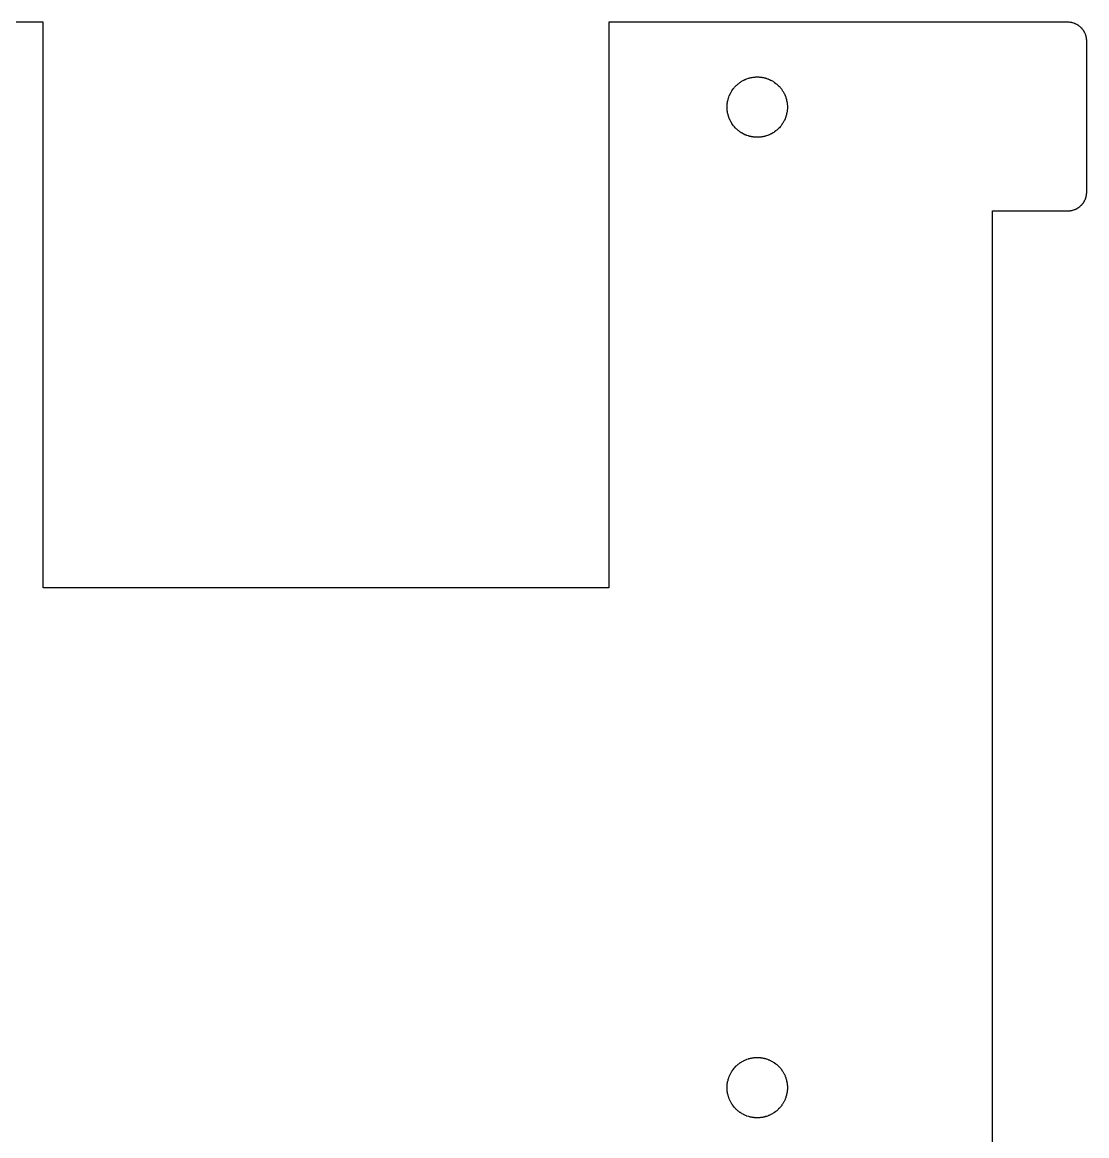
# Model space of a CAD drawing. Header units: metres. Extents: x -5 to 106, y 0 to 135.
# Drawn here: x 49.5 to 106, y 76 to 135 of the extents above; entities that cross this region are included whole.
import ezdxf

# ---------------------------------------------------------------- set-up
doc = ezdxf.new("R2010")
doc.units = ezdxf.units.M

msp = doc.modelspace()

# ---------------------------------------------------------------- linework, layer by layer
for p, q in [((50.5996, 135), (-4.01758, 135)), ((50.5996, 105), (50.5996, 135)), ((104.968, 135), (80.5996, 135)), ((80.5996, 135), (80.5996, 105)), ((104.985, 134.999), (104.968, 135)), ((105.002, 134.999), (104.985, 134.999)), ((105.02, 134.998), (105.002, 134.999)), ((105.072, 134.992), (105.02, 134.998)), ((105.089, 134.99), (105.072, 134.992)), ((105.124, 134.984), (105.089, 134.99)), ((105.141, 134.981), (105.124, 134.984)), ((105.158, 134.979), (105.141, 134.981)), ((105.175, 134.975), (105.158, 134.979)), ((105.192, 134.971), (105.175, 134.975)), ((105.259, 134.951), (105.192, 134.971)), ((105.309, 134.934), (105.259, 134.951)), ((105.324, 134.927), (105.309, 134.934)), ((105.341, 134.921), (105.324, 134.927)), ((105.356, 134.913), (105.341, 134.921)), ((105.373, 134.906), (105.356, 134.913)), ((105.42, 134.883), (105.373, 134.906)), ((105.435, 134.875), (105.42, 134.883)), ((105.45, 134.866), (105.435, 134.875)), ((105.465, 134.857), (105.45, 134.866)), ((105.479, 134.848), (105.465, 134.857)), ((105.495, 134.839), (105.479, 134.848)), ((105.509, 134.829), (105.495, 134.839)), ((105.523, 134.819), (105.509, 134.829)), ((105.538, 134.809), (105.523, 134.819)), ((105.552, 134.799), (105.538, 134.809)), ((105.579, 134.777), (105.552, 134.799)), ((105.593, 134.766), (105.579, 134.777)), ((105.606, 134.755), (105.593, 134.766)), ((105.645, 134.72), (105.606, 134.755)), ((105.657, 134.707), (105.645, 134.72)), ((105.669, 134.694), (105.657, 134.707)), ((105.682, 134.682), (105.669, 134.694)), ((105.705, 134.656), (105.682, 134.682)), ((105.716, 134.643), (105.705, 134.656)), ((105.728, 134.629), (105.716, 134.643)), ((105.749, 134.602), (105.728, 134.629)), ((105.759, 134.588), (105.749, 134.602)), ((105.77, 134.573), (105.759, 134.588)), ((105.779, 134.56), (105.77, 134.573)), ((105.789, 134.545), (105.779, 134.56)), ((105.798, 134.53), (105.789, 134.545)), ((105.808, 134.515), (105.798, 134.53)), ((105.816, 134.5), (105.808, 134.515)), ((105.824, 134.484), (105.816, 134.5)), ((105.833, 134.47), (105.824, 134.484)), ((105.856, 134.423), (105.833, 134.47)), ((105.863, 134.406), (105.856, 134.423)), ((105.877, 134.375), (105.863, 134.406)), ((105.884, 134.358), (105.877, 134.375)), ((105.901, 134.309), (105.884, 134.358)), ((105.916, 134.259), (105.901, 134.309)), ((105.92, 134.242), (105.916, 134.259)), ((105.925, 134.225), (105.92, 134.242)), ((105.928, 134.208), (105.925, 134.225)), ((105.932, 134.19), (105.928, 134.208)), ((105.935, 134.174), (105.932, 134.19)), ((105.938, 134.156), (105.935, 134.174)), ((105.94, 134.14), (105.938, 134.156)), ((105.946, 134.087), (105.94, 134.14)), ((105.947, 134.069), (105.946, 134.087)), ((105.948, 134.053), (105.947, 134.069)), ((105.95, 134.018), (105.948, 134.053)), ((105.95, 125.982), (105.95, 134.018)), ((87.3838, 131.67), (87.4043, 131.689)), ((87.4043, 131.689), (87.4258, 131.708)), ((87.4258, 131.708), (87.4463, 131.726)), ((87.4463, 131.726), (87.4678, 131.743)), ((87.4678, 131.743), (87.4902, 131.761)), ((87.4902, 131.761), (87.5117, 131.777)), ((87.5117, 131.777), (87.5342, 131.794)), ((87.5342, 131.794), (87.5576, 131.811)), ((87.5576, 131.811), (87.5801, 131.826)), ((87.5801, 131.826), (87.6035, 131.842)), ((87.6035, 131.842), (87.627, 131.856)), ((87.627, 131.856), (87.6514, 131.871)), ((87.6514, 131.871), (87.6748, 131.886)), ((87.6748, 131.886), (87.7236, 131.913)), ((87.7236, 131.913), (87.749, 131.926)), ((87.749, 131.926), (87.7734, 131.938)), ((87.7734, 131.938), (87.8242, 131.962)), ((87.8242, 131.962), (87.8496, 131.973)), ((87.8496, 131.973), (87.876, 131.983)), ((87.876, 131.983), (87.9014, 131.994)), ((87.9014, 131.994), (87.9277, 132.004)), ((87.9277, 132.004), (88.0068, 132.03)), ((88.0068, 132.03), (88.0342, 132.038)), ((88.0342, 132.038), (88.0605, 132.046)), ((88.0605, 132.046), (88.0879, 132.053)), ((88.0879, 132.053), (88.1152, 132.059)), ((88.1152, 132.059), (88.1426, 132.065)), ((88.1426, 132.065), (88.1699, 132.07)), ((88.1699, 132.07), (88.1973, 132.076)), ((88.1973, 132.076), (88.252, 132.084)), ((88.252, 132.084), (88.2803, 132.088)), ((88.2803, 132.088), (88.3076, 132.091)), ((88.3076, 132.091), (88.3359, 132.094)), ((88.3359, 132.094), (88.3633, 132.096)), ((88.3633, 132.096), (88.3916, 132.098)), ((88.3916, 132.098), (88.4473, 132.1)), ((88.4473, 132.1), (88.5029, 132.1)), ((88.5029, 132.1), (88.5586, 132.098)), ((88.5586, 132.098), (88.5869, 132.096)), ((88.5869, 132.096), (88.6143, 132.094)), ((88.6143, 132.094), (88.6426, 132.091)), ((88.6426, 132.091), (88.6699, 132.088)), ((88.6699, 132.088), (88.6973, 132.084)), ((88.6973, 132.084), (88.7256, 132.08)), ((88.7256, 132.08), (88.7529, 132.076)), ((88.7529, 132.076), (88.7803, 132.07)), ((88.7803, 132.07), (88.8076, 132.065)), ((88.8076, 132.065), (88.835, 132.059)), ((88.835, 132.059), (88.8623, 132.053)), ((88.8623, 132.053), (88.8887, 132.046)), ((88.8887, 132.046), (88.916, 132.038)), ((88.916, 132.038), (88.9424, 132.03)), ((88.9424, 132.03), (88.9697, 132.021)), ((88.9697, 132.021), (89.0225, 132.004)), ((89.0225, 132.004), (89.0488, 131.994)), ((89.0488, 131.994), (89.0742, 131.983)), ((89.0742, 131.983), (89.1006, 131.973)), ((89.1006, 131.973), (89.126, 131.962)), ((89.126, 131.962), (89.1768, 131.938)), ((89.1768, 131.938), (89.2012, 131.926)), ((89.2012, 131.926), (89.2266, 131.913)), ((89.2266, 131.913), (89.2754, 131.886)), ((89.2754, 131.886), (89.2988, 131.871)), ((89.2988, 131.871), (89.3232, 131.856)), ((89.3232, 131.856), (89.3467, 131.842)), ((89.3467, 131.842), (89.3701, 131.826)), ((89.3701, 131.826), (89.3926, 131.811)), ((89.3926, 131.811), (89.46, 131.761)), ((89.46, 131.761), (89.4814, 131.743)), ((89.4814, 131.743), (89.5039, 131.726)), ((89.5039, 131.726), (89.5244, 131.708)), ((89.5244, 131.708), (89.5459, 131.689)), ((89.5459, 131.689), (89.5664, 131.67)), ((86.9619, 131.021), (86.9912, 131.1)), ((86.9912, 131.1), (87.002, 131.125)), ((87.002, 131.125), (87.0371, 131.201)), ((87.0371, 131.201), (87.0498, 131.227)), ((87.0498, 131.227), (87.0752, 131.275)), ((87.0752, 131.275), (87.0898, 131.3)), ((87.0898, 131.3), (87.1035, 131.324)), ((87.1035, 131.324), (87.1328, 131.371)), ((87.1328, 131.371), (87.1641, 131.418)), ((87.1641, 131.418), (87.2139, 131.485)), ((87.2139, 131.485), (87.249, 131.528)), ((87.249, 131.528), (87.2676, 131.55)), ((87.2676, 131.55), (87.3047, 131.591)), ((87.3047, 131.591), (87.3438, 131.632)), ((87.3438, 131.632), (87.3633, 131.651)), ((87.3633, 131.651), (87.3838, 131.67)), ((89.5664, 131.67), (89.5869, 131.651)), ((89.5869, 131.651), (89.6064, 131.632)), ((89.6064, 131.632), (89.6455, 131.591)), ((89.6455, 131.591), (89.6826, 131.55)), ((89.6826, 131.55), (89.7002, 131.528)), ((89.7002, 131.528), (89.7188, 131.507)), ((89.7188, 131.507), (89.7354, 131.485)), ((89.7354, 131.485), (89.7529, 131.463)), ((89.7529, 131.463), (89.7695, 131.44)), ((89.7695, 131.44), (89.7852, 131.418)), ((89.7852, 131.418), (89.8018, 131.395)), ((89.8018, 131.395), (89.8164, 131.371)), ((89.8164, 131.371), (89.832, 131.348)), ((89.832, 131.348), (89.8467, 131.324)), ((89.8467, 131.324), (89.8877, 131.251)), ((89.8877, 131.251), (89.9004, 131.227)), ((89.9004, 131.227), (89.9131, 131.201)), ((89.9131, 131.201), (89.9482, 131.125)), ((89.9482, 131.125), (89.958, 131.1)), ((89.958, 131.1), (89.9688, 131.073)), ((86.875, 130.528), (86.877, 130.584)), ((86.875, 130.472), (86.875, 130.528)), ((86.877, 130.584), (86.8789, 130.611)), ((86.8789, 130.611), (86.8809, 130.64)), ((86.8809, 130.64), (86.8838, 130.667)), ((86.8838, 130.667), (86.8867, 130.695)), ((86.8867, 130.695), (86.8945, 130.75)), ((86.8945, 130.75), (86.8994, 130.778)), ((86.8994, 130.778), (86.9043, 130.806)), ((86.9043, 130.806), (86.916, 130.86)), ((86.916, 130.86), (86.9229, 130.887)), ((86.9229, 130.887), (86.9365, 130.941)), ((86.9365, 130.941), (86.9453, 130.968)), ((86.9453, 130.968), (86.9531, 130.994)), ((86.9531, 130.994), (86.9619, 131.021)), ((89.9688, 131.073), (89.9883, 131.021)), ((89.9883, 131.021), (89.9971, 130.994)), ((89.9971, 130.994), (90.0127, 130.941)), ((90.0127, 130.941), (90.0205, 130.914)), ((90.0205, 130.914), (90.0273, 130.887)), ((90.0273, 130.887), (90.0342, 130.86)), ((90.0342, 130.86), (90.0459, 130.806)), ((90.0459, 130.806), (90.0508, 130.778)), ((90.0508, 130.778), (90.0557, 130.75)), ((90.0557, 130.75), (90.0635, 130.695)), ((90.0635, 130.695), (90.0664, 130.667)), ((90.0664, 130.667), (90.0693, 130.64)), ((90.0693, 130.64), (90.0713, 130.611)), ((90.0713, 130.611), (90.0732, 130.584)), ((90.0732, 130.584), (90.0752, 130.528)), ((90.0752, 130.528), (90.0752, 130.472)), ((86.877, 130.416), (86.875, 130.472)), ((86.8789, 130.389), (86.877, 130.416)), ((86.8809, 130.36), (86.8789, 130.389)), ((86.8838, 130.333), (86.8809, 130.36)), ((86.8867, 130.305), (86.8838, 130.333)), ((86.8945, 130.25), (86.8867, 130.305)), ((86.8994, 130.222), (86.8945, 130.25)), ((86.9043, 130.194), (86.8994, 130.222)), ((86.916, 130.14), (86.9043, 130.194)), ((86.9229, 130.113), (86.916, 130.14)), ((86.9365, 130.059), (86.9229, 130.113)), ((86.9453, 130.032), (86.9365, 130.059)), ((86.9531, 130.006), (86.9453, 130.032)), ((86.9619, 129.979), (86.9531, 130.006)), ((86.9912, 129.9), (86.9619, 129.979)), ((89.9688, 129.927), (89.958, 129.9)), ((89.9883, 129.979), (89.9688, 129.927)), ((89.9971, 130.006), (89.9883, 129.979)), ((90.0127, 130.059), (89.9971, 130.006)), ((90.0205, 130.086), (90.0127, 130.059)), ((90.0273, 130.113), (90.0205, 130.086)), ((90.0342, 130.14), (90.0273, 130.113)), ((90.0459, 130.194), (90.0342, 130.14)), ((90.0508, 130.222), (90.0459, 130.194)), ((90.0557, 130.25), (90.0508, 130.222)), ((90.0635, 130.305), (90.0557, 130.25)), ((90.0664, 130.333), (90.0635, 130.305)), ((90.0693, 130.36), (90.0664, 130.333)), ((90.0713, 130.389), (90.0693, 130.36)), ((90.0732, 130.416), (90.0713, 130.389)), ((90.0752, 130.472), (90.0732, 130.416)), ((87.002, 129.875), (86.9912, 129.9)), ((87.0371, 129.799), (87.002, 129.875)), ((87.0498, 129.773), (87.0371, 129.799)), ((87.0752, 129.725), (87.0498, 129.773)), ((87.0898, 129.7), (87.0752, 129.725)), ((87.1035, 129.676), (87.0898, 129.7)), ((87.1328, 129.629), (87.1035, 129.676)), ((87.1641, 129.582), (87.1328, 129.629)), ((87.2139, 129.515), (87.1641, 129.582)), ((87.249, 129.472), (87.2139, 129.515)), ((87.2676, 129.45), (87.249, 129.472)), ((87.3047, 129.409), (87.2676, 129.45)), ((87.3438, 129.368), (87.3047, 129.409)), ((87.3633, 129.349), (87.3438, 129.368)), ((87.3838, 129.33), (87.3633, 129.349)), ((87.4043, 129.311), (87.3838, 129.33)), ((89.5664, 129.33), (89.5459, 129.311)), ((89.5869, 129.349), (89.5664, 129.33)), ((89.6064, 129.368), (89.5869, 129.349)), ((89.6455, 129.409), (89.6064, 129.368)), ((89.6826, 129.45), (89.6455, 129.409)), ((89.7002, 129.472), (89.6826, 129.45)), ((89.7188, 129.493), (89.7002, 129.472)), ((89.7354, 129.515), (89.7188, 129.493)), ((89.7529, 129.537), (89.7354, 129.515)), ((89.7695, 129.56), (89.7529, 129.537)), ((89.7852, 129.582), (89.7695, 129.56)), ((89.8018, 129.605), (89.7852, 129.582)), ((89.8164, 129.629), (89.8018, 129.605)), ((89.832, 129.652), (89.8164, 129.629)), ((89.8467, 129.676), (89.832, 129.652)), ((89.8877, 129.749), (89.8467, 129.676)), ((89.9004, 129.773), (89.8877, 129.749)), ((89.9131, 129.799), (89.9004, 129.773)), ((89.9482, 129.875), (89.9131, 129.799)), ((89.958, 129.9), (89.9482, 129.875)), ((87.4258, 129.292), (87.4043, 129.311)), ((87.4463, 129.274), (87.4258, 129.292)), ((87.4678, 129.257), (87.4463, 129.274)), ((87.4902, 129.239), (87.4678, 129.257)), ((87.5117, 129.223), (87.4902, 129.239)), ((87.5342, 129.206), (87.5117, 129.223)), ((87.5576, 129.189), (87.5342, 129.206)), ((87.5801, 129.174), (87.5576, 129.189)), ((87.6035, 129.158), (87.5801, 129.174)), ((87.627, 129.144), (87.6035, 129.158)), ((87.6514, 129.129), (87.627, 129.144)), ((87.6748, 129.114), (87.6514, 129.129)), ((87.7236, 129.087), (87.6748, 129.114)), ((87.749, 129.074), (87.7236, 129.087)), ((87.7734, 129.062), (87.749, 129.074)), ((87.8242, 129.038), (87.7734, 129.062)), ((87.8496, 129.027), (87.8242, 129.038)), ((87.876, 129.017), (87.8496, 129.027)), ((87.9014, 129.006), (87.876, 129.017)), ((87.9277, 128.996), (87.9014, 129.006)), ((88.0068, 128.97), (87.9277, 128.996)), ((88.0342, 128.962), (88.0068, 128.97)), ((88.0605, 128.954), (88.0342, 128.962)), ((88.0879, 128.947), (88.0605, 128.954)), ((88.1152, 128.941), (88.0879, 128.947)), ((88.1426, 128.935), (88.1152, 128.941)), ((88.1699, 128.93), (88.1426, 128.935)), ((88.1973, 128.924), (88.1699, 128.93)), ((88.252, 128.916), (88.1973, 128.924)), ((88.2803, 128.912), (88.252, 128.916)), ((88.3076, 128.909), (88.2803, 128.912)), ((88.3359, 128.906), (88.3076, 128.909)), ((88.3633, 128.904), (88.3359, 128.906)), ((88.3916, 128.902), (88.3633, 128.904)), ((88.4473, 128.9), (88.3916, 128.902)), ((88.5029, 128.9), (88.4473, 128.9)), ((88.5586, 128.902), (88.5029, 128.9)), ((88.5869, 128.904), (88.5586, 128.902)), ((88.6143, 128.906), (88.5869, 128.904)), ((88.6426, 128.909), (88.6143, 128.906)), ((88.6699, 128.912), (88.6426, 128.909)), ((88.6973, 128.916), (88.6699, 128.912)), ((88.7256, 128.92), (88.6973, 128.916)), ((88.7529, 128.924), (88.7256, 128.92)), ((88.7803, 128.93), (88.7529, 128.924)), ((88.8076, 128.935), (88.7803, 128.93)), ((88.835, 128.941), (88.8076, 128.935)), ((88.8623, 128.947), (88.835, 128.941)), ((88.8887, 128.954), (88.8623, 128.947)), ((88.916, 128.962), (88.8887, 128.954)), ((88.9424, 128.97), (88.916, 128.962)), ((88.9697, 128.979), (88.9424, 128.97)), ((89.0225, 128.996), (88.9697, 128.979)), ((89.0488, 129.006), (89.0225, 128.996)), ((89.0742, 129.017), (89.0488, 129.006)), ((89.1006, 129.027), (89.0742, 129.017)), ((89.126, 129.038), (89.1006, 129.027)), ((89.1768, 129.062), (89.126, 129.038)), ((89.2012, 129.074), (89.1768, 129.062)), ((89.2266, 129.087), (89.2012, 129.074)), ((89.2754, 129.114), (89.2266, 129.087)), ((89.2988, 129.129), (89.2754, 129.114)), ((89.3232, 129.144), (89.2988, 129.129)), ((89.3467, 129.158), (89.3232, 129.144)), ((89.3701, 129.174), (89.3467, 129.158)), ((89.3926, 129.189), (89.3701, 129.174)), ((89.46, 129.239), (89.3926, 129.189)), ((89.4814, 129.257), (89.46, 129.239)), ((89.5039, 129.274), (89.4814, 129.257)), ((89.5244, 129.292), (89.5039, 129.274)), ((89.5459, 129.311), (89.5244, 129.292)), ((105.925, 125.775), (105.928, 125.792)), ((105.928, 125.792), (105.932, 125.81)), ((105.932, 125.81), (105.935, 125.826)), ((105.935, 125.826), (105.938, 125.844)), ((105.938, 125.844), (105.94, 125.86)), ((105.94, 125.86), (105.946, 125.913)), ((105.946, 125.913), (105.947, 125.931)), ((105.947, 125.931), (105.948, 125.947)), ((105.948, 125.947), (105.95, 125.982)), ((105.523, 125.181), (105.538, 125.191)), ((105.538, 125.191), (105.552, 125.201)), ((105.552, 125.201), (105.579, 125.223)), ((105.579, 125.223), (105.593, 125.234)), ((105.593, 125.234), (105.606, 125.245)), ((105.606, 125.245), (105.645, 125.28)), ((105.645, 125.28), (105.657, 125.293)), ((105.657, 125.293), (105.669, 125.306)), ((105.669, 125.306), (105.682, 125.318)), ((105.682, 125.318), (105.705, 125.344)), ((105.705, 125.344), (105.716, 125.357)), ((105.716, 125.357), (105.728, 125.371)), ((105.728, 125.371), (105.749, 125.398)), ((105.749, 125.398), (105.759, 125.412)), ((105.759, 125.412), (105.77, 125.427)), ((105.77, 125.427), (105.779, 125.44)), ((105.779, 125.44), (105.789, 125.455)), ((105.789, 125.455), (105.798, 125.47)), ((105.798, 125.47), (105.808, 125.485)), ((105.808, 125.485), (105.816, 125.5)), ((105.816, 125.5), (105.824, 125.516)), ((105.824, 125.516), (105.833, 125.53)), ((105.833, 125.53), (105.856, 125.577)), ((105.856, 125.577), (105.863, 125.594)), ((105.863, 125.594), (105.877, 125.625)), ((105.877, 125.625), (105.884, 125.642)), ((105.884, 125.642), (105.901, 125.691)), ((105.901, 125.691), (105.916, 125.741)), ((105.916, 125.741), (105.92, 125.758)), ((105.92, 125.758), (105.925, 125.775)), ((100.95, 65), (100.95, 125)), ((100.95, 125), (104.968, 125)), ((104.968, 125), (104.985, 125.001)), ((104.985, 125.001), (105.002, 125.001)), ((105.002, 125.001), (105.02, 125.002)), ((105.02, 125.002), (105.072, 125.008)), ((105.072, 125.008), (105.089, 125.01)), ((105.089, 125.01), (105.124, 125.016)), ((105.124, 125.016), (105.141, 125.019)), ((105.141, 125.019), (105.158, 125.021)), ((105.158, 125.021), (105.175, 125.025)), ((105.175, 125.025), (105.192, 125.029)), ((105.192, 125.029), (105.259, 125.049)), ((105.259, 125.049), (105.309, 125.066)), ((105.309, 125.066), (105.324, 125.073)), ((105.324, 125.073), (105.341, 125.079)), ((105.341, 125.079), (105.356, 125.087)), ((105.356, 125.087), (105.373, 125.094)), ((105.373, 125.094), (105.42, 125.117)), ((105.42, 125.117), (105.435, 125.125)), ((105.435, 125.125), (105.45, 125.134)), ((105.45, 125.134), (105.465, 125.143)), ((105.465, 125.143), (105.479, 125.152)), ((105.479, 125.152), (105.495, 125.161)), ((105.495, 125.161), (105.509, 125.171)), ((105.509, 125.171), (105.523, 125.181)), ((80.5996, 105), (50.5996, 105)), ((87.4258, 79.708), (87.4463, 79.7256)), ((87.4463, 79.7256), (87.4678, 79.7432)), ((87.4678, 79.7432), (87.4902, 79.7607)), ((87.4902, 79.7607), (87.5117, 79.7773)), ((87.5117, 79.7773), (87.5342, 79.7939)), ((87.5342, 79.7939), (87.5576, 79.8105)), ((87.5576, 79.8105), (87.5801, 79.8262)), ((87.5801, 79.8262), (87.6035, 79.8418)), ((87.6035, 79.8418), (87.627, 79.8564)), ((87.627, 79.8564), (87.6514, 79.8711)), ((87.6514, 79.8711), (87.6748, 79.8857)), ((87.6748, 79.8857), (87.7236, 79.9131)), ((87.7236, 79.9131), (87.749, 79.9258)), ((87.749, 79.9258), (87.7734, 79.9385)), ((87.7734, 79.9385), (87.8242, 79.9619)), ((87.8242, 79.9619), (87.8496, 79.9727)), ((87.8496, 79.9727), (87.876, 79.9834)), ((87.876, 79.9834), (87.9014, 79.9941)), ((87.9014, 79.9941), (87.9277, 80.0039)), ((87.9277, 80.0039), (88.0068, 80.0303)), ((88.0068, 80.0303), (88.0342, 80.0381)), ((88.0342, 80.0381), (88.0605, 80.0459)), ((88.0605, 80.0459), (88.0879, 80.0527)), ((88.0879, 80.0527), (88.1152, 80.0586)), ((88.1152, 80.0586), (88.1426, 80.0654)), ((88.1426, 80.0654), (88.1699, 80.0703)), ((88.1699, 80.0703), (88.1973, 80.0762)), ((88.1973, 80.0762), (88.252, 80.084)), ((88.252, 80.084), (88.2803, 80.0879)), ((88.2803, 80.0879), (88.3076, 80.0908)), ((88.3076, 80.0908), (88.3359, 80.0938)), ((88.3359, 80.0938), (88.3633, 80.0957)), ((88.3633, 80.0957), (88.3916, 80.0977)), ((88.3916, 80.0977), (88.4473, 80.0996)), ((88.4473, 80.0996), (88.5029, 80.0996)), ((88.5029, 80.0996), (88.5586, 80.0977)), ((88.5586, 80.0977), (88.5869, 80.0957)), ((88.5869, 80.0957), (88.6143, 80.0938)), ((88.6143, 80.0938), (88.6426, 80.0908)), ((88.6426, 80.0908), (88.6699, 80.0879)), ((88.6699, 80.0879), (88.6973, 80.084)), ((88.6973, 80.084), (88.7256, 80.0801)), ((88.7256, 80.0801), (88.7529, 80.0762)), ((88.7529, 80.0762), (88.7803, 80.0703)), ((88.7803, 80.0703), (88.8076, 80.0654)), ((88.8076, 80.0654), (88.835, 80.0586)), ((88.835, 80.0586), (88.8623, 80.0527)), ((88.8623, 80.0527), (88.8887, 80.0459)), ((88.8887, 80.0459), (88.916, 80.0381)), ((88.916, 80.0381), (88.9424, 80.0303)), ((88.9424, 80.0303), (88.9697, 80.0215)), ((88.9697, 80.0215), (89.0225, 80.0039)), ((89.0225, 80.0039), (89.0488, 79.9941)), ((89.0488, 79.9941), (89.0742, 79.9834)), ((89.0742, 79.9834), (89.1006, 79.9727)), ((89.1006, 79.9727), (89.126, 79.9619)), ((89.126, 79.9619), (89.1768, 79.9385)), ((89.1768, 79.9385), (89.2012, 79.9258)), ((89.2012, 79.9258), (89.2266, 79.9131)), ((89.2266, 79.9131), (89.2754, 79.8857)), ((89.2754, 79.8857), (89.2988, 79.8711)), ((89.2988, 79.8711), (89.3232, 79.8564)), ((89.3232, 79.8564), (89.3467, 79.8418)), ((89.3467, 79.8418), (89.3701, 79.8262)), ((89.3701, 79.8262), (89.3926, 79.8105)), ((89.3926, 79.8105), (89.46, 79.7607)), ((89.46, 79.7607), (89.4814, 79.7432)), ((89.4814, 79.7432), (89.5039, 79.7256)), ((89.5039, 79.7256), (89.5244, 79.708)), ((87.002, 79.125), (87.0371, 79.2012)), ((87.0371, 79.2012), (87.0498, 79.2266)), ((87.0498, 79.2266), (87.0752, 79.2754)), ((87.0752, 79.2754), (87.0898, 79.2998)), ((87.0898, 79.2998), (87.1035, 79.3242)), ((87.1035, 79.3242), (87.1328, 79.3711)), ((87.1328, 79.3711), (87.1641, 79.418)), ((87.1641, 79.418), (87.2139, 79.4854)), ((87.2139, 79.4854), (87.249, 79.5283)), ((87.249, 79.5283), (87.2676, 79.5498)), ((87.2676, 79.5498), (87.3047, 79.5908)), ((87.3047, 79.5908), (87.3438, 79.6318)), ((87.3438, 79.6318), (87.3633, 79.6514)), ((87.3633, 79.6514), (87.3838, 79.6699)), ((87.3838, 79.6699), (87.4043, 79.6895)), ((87.4043, 79.6895), (87.4258, 79.708)), ((89.5244, 79.708), (89.5459, 79.6895)), ((89.5459, 79.6895), (89.5664, 79.6699)), ((89.5664, 79.6699), (89.5869, 79.6514)), ((89.5869, 79.6514), (89.6064, 79.6318)), ((89.6064, 79.6318), (89.6455, 79.5908)), ((89.6455, 79.5908), (89.6826, 79.5498)), ((89.6826, 79.5498), (89.7002, 79.5283)), ((89.7002, 79.5283), (89.7188, 79.5068)), ((89.7188, 79.5068), (89.7354, 79.4854)), ((89.7354, 79.4854), (89.7529, 79.4629)), ((89.7529, 79.4629), (89.7695, 79.4404)), ((89.7695, 79.4404), (89.7852, 79.418)), ((89.7852, 79.418), (89.8018, 79.3945)), ((89.8018, 79.3945), (89.8164, 79.3711)), ((89.8164, 79.3711), (89.832, 79.3477)), ((89.832, 79.3477), (89.8467, 79.3242)), ((89.8467, 79.3242), (89.8877, 79.251)), ((89.8877, 79.251), (89.9004, 79.2266)), ((89.9004, 79.2266), (89.9131, 79.2012)), ((89.9131, 79.2012), (89.9482, 79.125)), ((86.875, 78.5283), (86.877, 78.584)), ((86.877, 78.584), (86.8789, 78.6113)), ((86.8789, 78.6113), (86.8809, 78.6396)), ((86.8809, 78.6396), (86.8838, 78.667)), ((86.8838, 78.667), (86.8867, 78.6953)), ((86.8867, 78.6953), (86.8945, 78.75)), ((86.8945, 78.75), (86.8994, 78.7783)), ((86.8994, 78.7783), (86.9043, 78.8057)), ((86.9043, 78.8057), (86.916, 78.8604)), ((86.916, 78.8604), (86.9229, 78.8867)), ((86.9229, 78.8867), (86.9365, 78.9414)), ((86.9365, 78.9414), (86.9453, 78.9678)), ((86.9453, 78.9678), (86.9531, 78.9941)), ((86.9531, 78.9941), (86.9619, 79.0205)), ((86.9619, 79.0205), (86.9912, 79.0996)), ((86.9912, 79.0996), (87.002, 79.125)), ((89.9482, 79.125), (89.958, 79.0996)), ((89.958, 79.0996), (89.9688, 79.0732)), ((89.9688, 79.0732), (89.9883, 79.0205)), ((89.9883, 79.0205), (89.9971, 78.9941)), ((89.9971, 78.9941), (90.0127, 78.9414)), ((90.0127, 78.9414), (90.0205, 78.9141)), ((90.0205, 78.9141), (90.0273, 78.8867)), ((90.0273, 78.8867), (90.0342, 78.8604)), ((90.0342, 78.8604), (90.0459, 78.8057)), ((90.0459, 78.8057), (90.0508, 78.7783)), ((90.0508, 78.7783), (90.0557, 78.75)), ((90.0557, 78.75), (90.0635, 78.6953)), ((90.0635, 78.6953), (90.0664, 78.667)), ((90.0664, 78.667), (90.0693, 78.6396)), ((90.0693, 78.6396), (90.0713, 78.6113)), ((90.0713, 78.6113), (90.0732, 78.584)), ((90.0732, 78.584), (90.0752, 78.5283)), ((86.875, 78.4717), (86.875, 78.5283)), ((86.877, 78.416), (86.875, 78.4717)), ((86.8789, 78.3887), (86.877, 78.416)), ((86.8809, 78.3604), (86.8789, 78.3887)), ((86.8838, 78.333), (86.8809, 78.3604)), ((86.8867, 78.3047), (86.8838, 78.333)), ((86.8945, 78.25), (86.8867, 78.3047)), ((86.8994, 78.2217), (86.8945, 78.25)), ((86.9043, 78.1943), (86.8994, 78.2217)), ((86.916, 78.1396), (86.9043, 78.1943)), ((86.9229, 78.1133), (86.916, 78.1396)), ((86.9365, 78.0586), (86.9229, 78.1133)), ((86.9453, 78.0322), (86.9365, 78.0586)), ((86.9531, 78.0059), (86.9453, 78.0322)), ((86.9619, 77.9795), (86.9531, 78.0059)), ((86.9912, 77.9004), (86.9619, 77.9795)), ((89.9883, 77.9795), (89.9688, 77.9268)), ((89.9971, 78.0059), (89.9883, 77.9795)), ((90.0127, 78.0586), (89.9971, 78.0059)), ((90.0205, 78.0859), (90.0127, 78.0586)), ((90.0273, 78.1133), (90.0205, 78.0859)), ((90.0342, 78.1396), (90.0273, 78.1133)), ((90.0459, 78.1943), (90.0342, 78.1396)), ((90.0508, 78.2217), (90.0459, 78.1943)), ((90.0557, 78.25), (90.0508, 78.2217)), ((90.0635, 78.3047), (90.0557, 78.25)), ((90.0664, 78.333), (90.0635, 78.3047)), ((90.0693, 78.3604), (90.0664, 78.333)), ((90.0713, 78.3887), (90.0693, 78.3604)), ((90.0732, 78.416), (90.0713, 78.3887)), ((90.0752, 78.4717), (90.0732, 78.416)), ((90.0752, 78.5283), (90.0752, 78.4717)), ((87.002, 77.875), (86.9912, 77.9004)), ((87.0371, 77.7988), (87.002, 77.875)), ((87.0498, 77.7734), (87.0371, 77.7988)), ((87.0752, 77.7246), (87.0498, 77.7734)), ((87.0898, 77.7002), (87.0752, 77.7246)), ((87.1035, 77.6758), (87.0898, 77.7002)), ((87.1328, 77.6289), (87.1035, 77.6758)), ((87.1641, 77.582), (87.1328, 77.6289)), ((87.2139, 77.5146), (87.1641, 77.582)), ((87.249, 77.4717), (87.2139, 77.5146)), ((87.2676, 77.4502), (87.249, 77.4717)), ((87.3047, 77.4092), (87.2676, 77.4502)), ((87.3438, 77.3682), (87.3047, 77.4092)), ((87.3633, 77.3486), (87.3438, 77.3682)), ((89.6064, 77.3682), (89.5869, 77.3486)), ((89.6455, 77.4092), (89.6064, 77.3682)), ((89.6826, 77.4502), (89.6455, 77.4092)), ((89.7002, 77.4717), (89.6826, 77.4502)), ((89.7188, 77.4932), (89.7002, 77.4717)), ((89.7354, 77.5146), (89.7188, 77.4932)), ((89.7529, 77.5371), (89.7354, 77.5146)), ((89.7695, 77.5596), (89.7529, 77.5371)), ((89.7852, 77.582), (89.7695, 77.5596)), ((89.8018, 77.6055), (89.7852, 77.582)), ((89.8164, 77.6289), (89.8018, 77.6055)), ((89.832, 77.6523), (89.8164, 77.6289)), ((89.8467, 77.6758), (89.832, 77.6523)), ((89.8877, 77.749), (89.8467, 77.6758)), ((89.9004, 77.7734), (89.8877, 77.749)), ((89.9131, 77.7988), (89.9004, 77.7734)), ((89.9482, 77.875), (89.9131, 77.7988)), ((89.958, 77.9004), (89.9482, 77.875)), ((89.9688, 77.9268), (89.958, 77.9004)), ((87.3838, 77.3301), (87.3633, 77.3486)), ((87.4043, 77.3105), (87.3838, 77.3301)), ((87.4258, 77.292), (87.4043, 77.3105)), ((87.4463, 77.2744), (87.4258, 77.292)), ((87.4678, 77.2568), (87.4463, 77.2744)), ((87.4902, 77.2393), (87.4678, 77.2568)), ((87.5117, 77.2227), (87.4902, 77.2393)), ((87.5342, 77.2061), (87.5117, 77.2227)), ((87.5576, 77.1895), (87.5342, 77.2061)), ((87.5801, 77.1738), (87.5576, 77.1895)), ((87.6035, 77.1582), (87.5801, 77.1738)), ((87.627, 77.1436), (87.6035, 77.1582)), ((87.6514, 77.1289), (87.627, 77.1436)), ((87.6748, 77.1143), (87.6514, 77.1289)), ((87.7236, 77.0869), (87.6748, 77.1143)), ((87.749, 77.0742), (87.7236, 77.0869)), ((87.7734, 77.0615), (87.749, 77.0742)), ((87.8242, 77.0381), (87.7734, 77.0615)), ((87.8496, 77.0273), (87.8242, 77.0381)), ((87.876, 77.0166), (87.8496, 77.0273)), ((87.9014, 77.0059), (87.876, 77.0166)), ((87.9277, 76.9961), (87.9014, 77.0059)), ((88.0068, 76.9697), (87.9277, 76.9961)), ((88.0342, 76.9619), (88.0068, 76.9697)), ((88.0605, 76.9541), (88.0342, 76.9619)), ((88.0879, 76.9473), (88.0605, 76.9541)), ((88.1152, 76.9414), (88.0879, 76.9473)), ((88.1426, 76.9346), (88.1152, 76.9414)), ((88.1699, 76.9297), (88.1426, 76.9346)), ((88.1973, 76.9238), (88.1699, 76.9297)), ((88.252, 76.916), (88.1973, 76.9238)), ((88.2803, 76.9121), (88.252, 76.916)), ((88.3076, 76.9092), (88.2803, 76.9121)), ((88.3359, 76.9062), (88.3076, 76.9092)), ((88.3633, 76.9043), (88.3359, 76.9062)), ((88.3916, 76.9023), (88.3633, 76.9043)), ((88.4473, 76.9004), (88.3916, 76.9023)), ((88.5029, 76.9004), (88.4473, 76.9004)), ((88.5586, 76.9023), (88.5029, 76.9004)), ((88.5869, 76.9043), (88.5586, 76.9023)), ((88.6143, 76.9062), (88.5869, 76.9043)), ((88.6426, 76.9092), (88.6143, 76.9062)), ((88.6699, 76.9121), (88.6426, 76.9092)), ((88.6973, 76.916), (88.6699, 76.9121)), ((88.7256, 76.9199), (88.6973, 76.916)), ((88.7529, 76.9238), (88.7256, 76.9199)), ((88.7803, 76.9297), (88.7529, 76.9238)), ((88.8076, 76.9346), (88.7803, 76.9297)), ((88.835, 76.9414), (88.8076, 76.9346)), ((88.8623, 76.9473), (88.835, 76.9414)), ((88.8887, 76.9541), (88.8623, 76.9473)), ((88.916, 76.9619), (88.8887, 76.9541)), ((88.9424, 76.9697), (88.916, 76.9619)), ((88.9697, 76.9785), (88.9424, 76.9697)), ((89.0225, 76.9961), (88.9697, 76.9785)), ((89.0488, 77.0059), (89.0225, 76.9961)), ((89.0742, 77.0166), (89.0488, 77.0059)), ((89.1006, 77.0273), (89.0742, 77.0166)), ((89.126, 77.0381), (89.1006, 77.0273)), ((89.1768, 77.0615), (89.126, 77.0381)), ((89.2012, 77.0742), (89.1768, 77.0615)), ((89.2266, 77.0869), (89.2012, 77.0742)), ((89.2754, 77.1143), (89.2266, 77.0869)), ((89.2988, 77.1289), (89.2754, 77.1143)), ((89.3232, 77.1436), (89.2988, 77.1289)), ((89.3467, 77.1582), (89.3232, 77.1436)), ((89.3701, 77.1738), (89.3467, 77.1582)), ((89.3926, 77.1895), (89.3701, 77.1738)), ((89.46, 77.2393), (89.3926, 77.1895)), ((89.4814, 77.2568), (89.46, 77.2393)), ((89.5039, 77.2744), (89.4814, 77.2568)), ((89.5244, 77.292), (89.5039, 77.2744)), ((89.5459, 77.3105), (89.5244, 77.292)), ((89.5664, 77.3301), (89.5459, 77.3105)), ((89.5869, 77.3486), (89.5664, 77.3301))]:
    msp.add_line(p, q)

doc.saveas('drawing.dxf')
